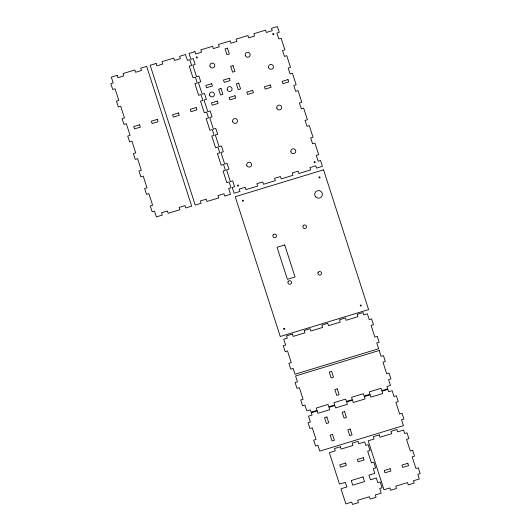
<?xml version="1.0" encoding="UTF-8"?>
<svg xmlns="http://www.w3.org/2000/svg" width="531" height="531" viewBox="0 0 531 531"><rect width="100%" height="100%" fill="white"/><g stroke="black" fill="none" stroke-linecap="round" stroke-linejoin="round"><path stroke-width="0.8" d="M196.311 57.116L196.311 57.833L197.001 58.065L197.426 57.494L197.008 56.91L196.311 57.116M237.609 185.246L237.603 185.963L238.293 186.195L238.724 185.618L238.3 185.034L237.609 185.246M242.488 200.386L242.481 201.103L243.171 201.335L243.603 200.764L243.178 200.18L242.488 200.386M272.868 33.805L272.861 34.515L273.551 34.747L273.983 34.176L273.558 33.592L272.868 33.805M283.78 328.516L283.78 329.233L284.47 329.466L284.895 328.888L284.477 328.304L283.78 328.516M314.16 161.928L314.16 162.645L314.843 162.878L315.275 162.307L314.85 161.716L314.16 161.928M319.038 177.075L319.038 177.785L319.728 178.018L320.16 177.447L319.735 176.863L319.038 177.075M360.337 305.199L360.33 305.916L361.02 306.148L361.452 305.577L361.027 304.986L360.337 305.199M273.18 234.775L272.821 235.844L273.166 236.926L274.089 237.603L275.237 237.622L276.166 236.972L276.525 235.903L276.18 234.821L275.257 234.144L274.109 234.125L273.18 234.775M303.214 225.629L302.849 226.697L303.201 227.779L304.124 228.456L305.272 228.469L306.201 227.826L306.56 226.75L306.214 225.675L305.292 224.998L304.144 224.978L303.214 225.629M288.194 281.364L287.835 282.439L288.187 283.514L289.11 284.191L290.251 284.211L291.18 283.561L291.546 282.492L291.194 281.41L290.271 280.733L289.13 280.72L288.194 281.364M318.228 272.217L317.87 273.286L318.215 274.368L319.138 275.045L320.286 275.065L321.215 274.414L321.574 273.346L321.228 272.264L320.306 271.587L319.158 271.567L318.228 272.217M117.205 75.336L111.311 77.128L113.189 82.949L110.833 83.672L112.711 89.493L115.068 88.777L118.825 100.425L116.468 101.142L118.34 106.963L120.696 106.246L124.453 117.895L122.097 118.612L123.975 124.44L126.332 123.723L130.082 135.365L127.725 136.082L129.604 141.91L131.96 141.193L135.717 152.842L133.361 153.559L135.239 159.38L137.589 158.663L141.346 170.312L138.989 171.028L140.868 176.856L143.224 176.133L146.974 187.782L144.624 188.498L146.496 194.326L148.853 193.609L152.609 205.258L150.253 205.975L152.131 211.796L154.488 211.079L156.36 216.907L162.254 215.108L161.497 212.778L167.391 210.986L168.141 213.316L179.916 209.732L179.166 207.402L185.053 205.603L185.804 207.933L191.691 206.141L146.649 66.368L140.755 68.16L141.511 70.49L135.617 72.282L134.867 69.953L123.092 73.543L123.842 75.873L117.955 77.665L117.205 75.336M156.068 63.494L150.18 65.293L195.229 205.066L201.116 203.273L200.366 200.944L206.254 199.152L207.004 201.481L218.785 197.89L218.029 195.561L223.923 193.769L224.673 196.098L230.56 194.306L228.682 188.478L231.038 187.762L229.16 181.941L226.803 182.657L223.053 171.009L225.41 170.292L223.531 164.471L221.175 165.187L217.418 153.539L219.774 152.822L217.902 146.994L215.546 147.711L211.789 136.062L214.146 135.345L212.267 129.524L209.911 130.241L206.161 118.592L208.517 117.875L206.639 112.054L204.282 112.771L200.526 101.122L202.882 100.405L201.003 94.578L198.654 95.295L194.897 83.652L197.253 82.929L195.375 77.108L193.018 77.825L189.268 66.176L191.625 65.459L189.746 59.638L187.39 60.355L185.511 54.527L179.624 56.326L180.374 58.656L174.487 60.448L173.737 58.118L161.955 61.702L162.705 64.032L156.818 65.824L156.068 63.494M194.937 51.66L189.043 53.452L190.921 59.28L193.277 58.563L195.156 64.384L192.799 65.101L196.556 76.749L198.906 76.033L200.784 81.854L198.428 82.57L202.185 94.219L204.541 93.502L206.42 99.33L204.063 100.047L207.813 111.696L210.17 110.972L212.048 116.8L209.692 117.517L213.449 129.166L215.798 128.449L217.677 134.27L215.32 134.987L219.077 146.636L221.434 145.919L223.312 151.747L220.956 152.463L224.706 164.112L227.062 163.389L228.941 169.216L226.584 169.933L230.341 181.582L232.697 180.865L234.569 186.686L232.213 187.403L234.091 193.231L239.979 191.439L239.229 189.109L245.123 187.31L245.873 189.64L257.648 186.056L256.898 183.726L262.785 181.934L263.535 184.264L275.317 180.673L274.567 178.343L280.454 176.551L281.204 178.881L292.979 175.296L292.229 172.967L298.117 171.168L298.867 173.498L310.648 169.913L309.898 167.584L315.786 165.791L316.536 168.121L322.423 166.329L320.545 160.501L318.188 161.218L316.317 155.397L318.673 154.68L314.916 143.031L312.56 143.748L310.681 137.921L313.038 137.204L309.288 125.555L306.931 126.278L305.053 120.451L307.409 119.734L303.652 108.085L301.296 108.802L299.424 102.981L301.774 102.264L298.024 90.615L295.667 91.332L293.789 85.504L296.145 84.787L292.395 73.145L290.039 73.862L288.16 68.034L290.517 67.318L286.76 55.669L284.404 56.386L282.532 50.564L284.881 49.848L281.131 38.199L278.775 38.916L276.897 33.095L279.253 32.371L277.374 26.55L271.487 28.342L272.237 30.672L266.35 32.464L265.6 30.134L253.818 33.725L254.575 36.055L248.681 37.847L247.931 35.517L236.156 39.102L236.906 41.431L231.018 43.23L230.268 40.9L218.487 44.485L219.237 46.814L213.349 48.606L212.599 46.277L200.824 49.868L201.574 52.197L195.687 53.989L194.937 51.66M227.434 48.155L225.078 48.872L226.956 54.7L229.312 53.983L227.434 48.155M233.063 65.632L230.706 66.348L232.585 72.17L234.941 71.453L233.063 65.632M211.71 83.646L205.822 85.438L206.572 87.768L212.46 85.976L211.71 83.646M229.372 78.263L223.485 80.055L224.235 82.385L230.129 80.593L229.372 78.263M221.029 88.485L218.672 89.201L220.551 95.022L222.907 94.306L221.029 88.485M238.691 83.102L236.341 83.818L238.213 89.639L240.57 88.923L238.691 83.102M139.607 124.792L133.719 126.584L134.469 128.914L140.357 127.121L139.607 124.792M157.276 119.409L151.388 121.207L152.138 123.537L158.026 121.738L157.276 119.409M178.476 112.957L172.588 114.749L173.338 117.079L179.226 115.287L178.476 112.957M196.138 107.574L190.251 109.366L191.001 111.696L196.895 109.904L196.138 107.574M217.338 101.116L211.451 102.908L212.201 105.238L218.088 103.445L217.338 101.116M235.007 95.739L229.12 97.531L229.87 99.861L235.757 98.069L235.007 95.739M252.67 90.356L246.782 92.148L247.532 94.478L253.426 92.686L252.67 90.356M270.339 84.973L264.451 86.772L265.201 89.095L271.089 87.303L270.339 84.973M288.008 79.597L282.114 81.389L282.87 83.719L288.758 81.927L288.008 79.597M323.552 169.82L235.22 196.722L280.268 336.501L368.6 309.593L323.552 169.82M284.716 244.964L277.063 247.293L287.384 279.326L295.044 276.996L284.716 244.964M292.422 334.079L286.534 335.871L287.284 338.201L283.746 339.276L285.625 345.104L283.269 345.82L285.147 351.641L287.503 350.925L291.26 362.573L288.904 363.29L290.776 369.111L293.132 368.395L295.01 374.222L378.63 348.754L376.751 342.926L379.107 342.21L377.236 336.388L374.879 337.105L371.123 325.457L373.479 324.74L371.6 318.912L369.244 319.629L367.372 313.808L363.835 314.883L363.085 312.553L357.197 314.345L357.947 316.675L346.172 320.266L345.422 317.936L339.528 319.728L340.278 322.058L328.503 325.642L327.753 323.313L321.866 325.111L322.616 327.441L310.841 331.025L310.084 328.696L304.197 330.488L304.947 332.818L293.172 336.408L292.422 334.079M379.194 350.5L295.575 375.968L297.453 381.789L295.097 382.506L296.975 388.334L299.331 387.617L303.082 399.266L300.725 399.982L302.604 405.803L304.96 405.087L306.838 410.914L310.37 409.832L311.12 412.162L317.007 410.37L316.257 408.04L328.039 404.456L328.789 406.786L334.676 404.994L333.926 402.664L345.701 399.073L346.451 401.403L352.338 399.611L351.588 397.281L363.37 393.697L364.12 396.02L370.007 394.228L369.257 391.898L381.032 388.314L381.782 390.643L387.676 388.851L386.926 386.522L390.458 385.446L388.579 379.619L390.935 378.902L389.057 373.081L386.701 373.797L382.951 362.149L385.307 361.432L383.428 355.604L381.072 356.321L379.194 350.5M331.603 371.388L329.253 372.105L331.125 377.933L333.481 377.216L331.603 371.388M337.238 388.858L334.882 389.581L336.76 395.403L339.117 394.686L337.238 388.858M317.199 410.954L311.305 412.746L312.062 415.076L308.524 416.151L310.403 421.979L308.046 422.696L309.925 428.517L312.281 427.8L316.031 439.449L313.675 440.166L315.553 445.994L317.91 445.27L319.788 451.098L403.407 425.63L401.529 419.802L403.885 419.085L402.007 413.264L399.651 413.981L395.9 402.332L398.257 401.615L396.378 395.794L394.022 396.511L392.143 390.683L388.612 391.759L387.862 389.429L381.975 391.228L382.725 393.557L370.943 397.142L370.193 394.812L364.306 396.604L365.056 398.934L353.281 402.525L352.531 400.195L346.643 401.987L347.393 404.317L335.612 407.901L334.862 405.571L328.974 407.37L329.724 409.693L317.95 413.284L317.199 410.954M326.89 416.954L324.534 417.671L326.412 423.499L328.769 422.782L326.89 416.954M344.559 411.571L342.203 412.295L344.081 418.116L346.438 417.399L344.559 411.571M332.525 434.424L330.169 435.141L332.041 440.969L334.397 440.252L332.525 434.424M350.188 429.048L347.832 429.765L349.71 435.586L352.066 434.869L350.188 429.048M340.371 446.744L334.484 448.542L335.234 450.872L329.346 452.664L339.482 484.113L345.369 482.321L346.869 486.98L340.982 488.772L345.867 503.912L351.754 502.12L352.504 504.45L358.392 502.658L357.642 500.328L369.417 496.737L370.167 499.067L376.061 497.275L375.304 494.945L381.198 493.153L379.692 488.493L382.048 487.777L380.176 481.949L377.82 482.672L376.313 478.013L370.426 479.805L368.926 475.145L374.813 473.353L373.313 468.694L375.669 467.977L373.791 462.149L371.435 462.866L367.684 451.217L370.034 450.5L368.162 444.679L365.806 445.396L364.678 441.905L358.79 443.697L358.04 441.367L352.153 443.159L352.903 445.489L341.121 449.073L340.371 446.744M379.24 434.909L373.353 436.701L374.103 439.031L368.209 440.823L383.979 489.748L389.867 487.956L390.617 490.286L396.504 488.487L395.754 486.157L407.536 482.573L408.286 484.903L414.173 483.11L413.423 480.781L419.311 478.989L417.811 474.329L420.167 473.612L418.289 467.784L415.932 468.501L412.175 456.852L414.532 456.136L412.66 450.315L410.304 451.031L406.547 439.383L408.903 438.666L407.025 432.838L404.668 433.562L403.547 430.064L397.653 431.856L396.903 429.526L391.015 431.325L391.765 433.654L379.99 437.239L379.24 434.909M345.628 463.052L339.74 464.844L340.49 467.174L346.378 465.382L345.628 463.052M363.297 457.676L357.403 459.468L358.159 461.797L364.047 460.005L363.297 457.676M363.038 476.938L351.257 480.528L352.763 485.181L364.538 481.597L363.038 476.938M390.126 468.687L384.238 470.479L384.988 472.809L390.876 471.017L390.126 468.687M407.788 463.304L401.901 465.103L402.651 467.433L408.545 465.634L407.788 463.304M268.586 67.497A2.476 2.436 17.4 0 0 272.728 68.605A2.476 2.436 17.4 0 0 271.593 64.523A2.476 2.436 17.4 0 0 268.586 67.497M276.843 108.151A2.476 2.436 17.4 0 0 280.985 109.26A2.476 2.436 17.4 0 0 279.85 105.178A2.476 2.436 17.4 0 0 276.843 108.151M290.922 151.833A2.476 2.436 17.4 0 0 295.063 152.941A2.476 2.436 17.4 0 0 293.928 148.859A2.476 2.436 17.4 0 0 290.922 151.833M245.289 55.403A2.476 2.436 17.4 0 0 249.437 56.512A2.476 2.436 17.4 0 0 248.302 52.43A2.476 2.436 17.4 0 0 245.289 55.403M227.241 89.686A2.476 2.436 17.4 0 0 231.383 90.794A2.476 2.436 17.4 0 0 230.248 86.712A2.476 2.436 17.4 0 0 227.241 89.686M232.678 121.606A2.476 2.436 17.4 0 0 236.819 122.714A2.476 2.436 17.4 0 0 235.684 118.632A2.476 2.436 17.4 0 0 232.678 121.606M246.756 165.287A2.476 2.436 17.4 0 0 250.897 166.395A2.476 2.436 17.4 0 0 249.762 162.313A2.476 2.436 17.4 0 0 246.756 165.287M209.957 66.169A2.476 2.436 17.4 0 0 214.099 67.271A2.476 2.436 17.4 0 0 212.964 63.189A2.476 2.436 17.4 0 0 209.957 66.169M209.572 95.069A2.476 2.436 17.4 0 0 213.714 96.171A2.476 2.436 17.4 0 0 212.579 92.089A2.476 2.436 17.4 0 0 209.572 95.069M315.646 196.875A3.87 3.803 17.4 0 0 322.198 195.607A3.87 3.803 17.4 0 0 317.75 190.636A3.87 3.803 17.4 0 0 315.646 196.875"/></g></svg>
